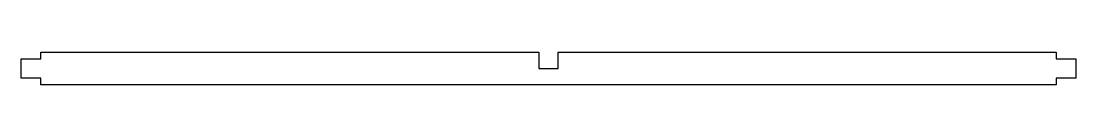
# Model space of a CAD drawing. Header units: millimetres. Extents: x 0 to 322, y 0 to 10.
import ezdxf

# ---------------------------------------------------------------- set-up
doc = ezdxf.new("R2010")
doc.units = ezdxf.units.MM
doc.layers.add('DESIGN_ONLY_CUT', color=7, linetype='Continuous')

msp = doc.modelspace()

# ---------------------------------------------------------------- linework, layer by layer
at = {"layer": 'DESIGN_ONLY_CUT'}
msp.add_lwpolyline([(0, 8), (6, 8), (6, 10), (158, 10), (158, 5), (164, 5), (164, 10), (316, 10), (316, 8), (322, 8), (322, 2), (316, 2), (316, 0), (6, 0), (6, 2), (0, 2), (0, 8)], close=True, dxfattribs=at)

doc.saveas('drawing.dxf')
